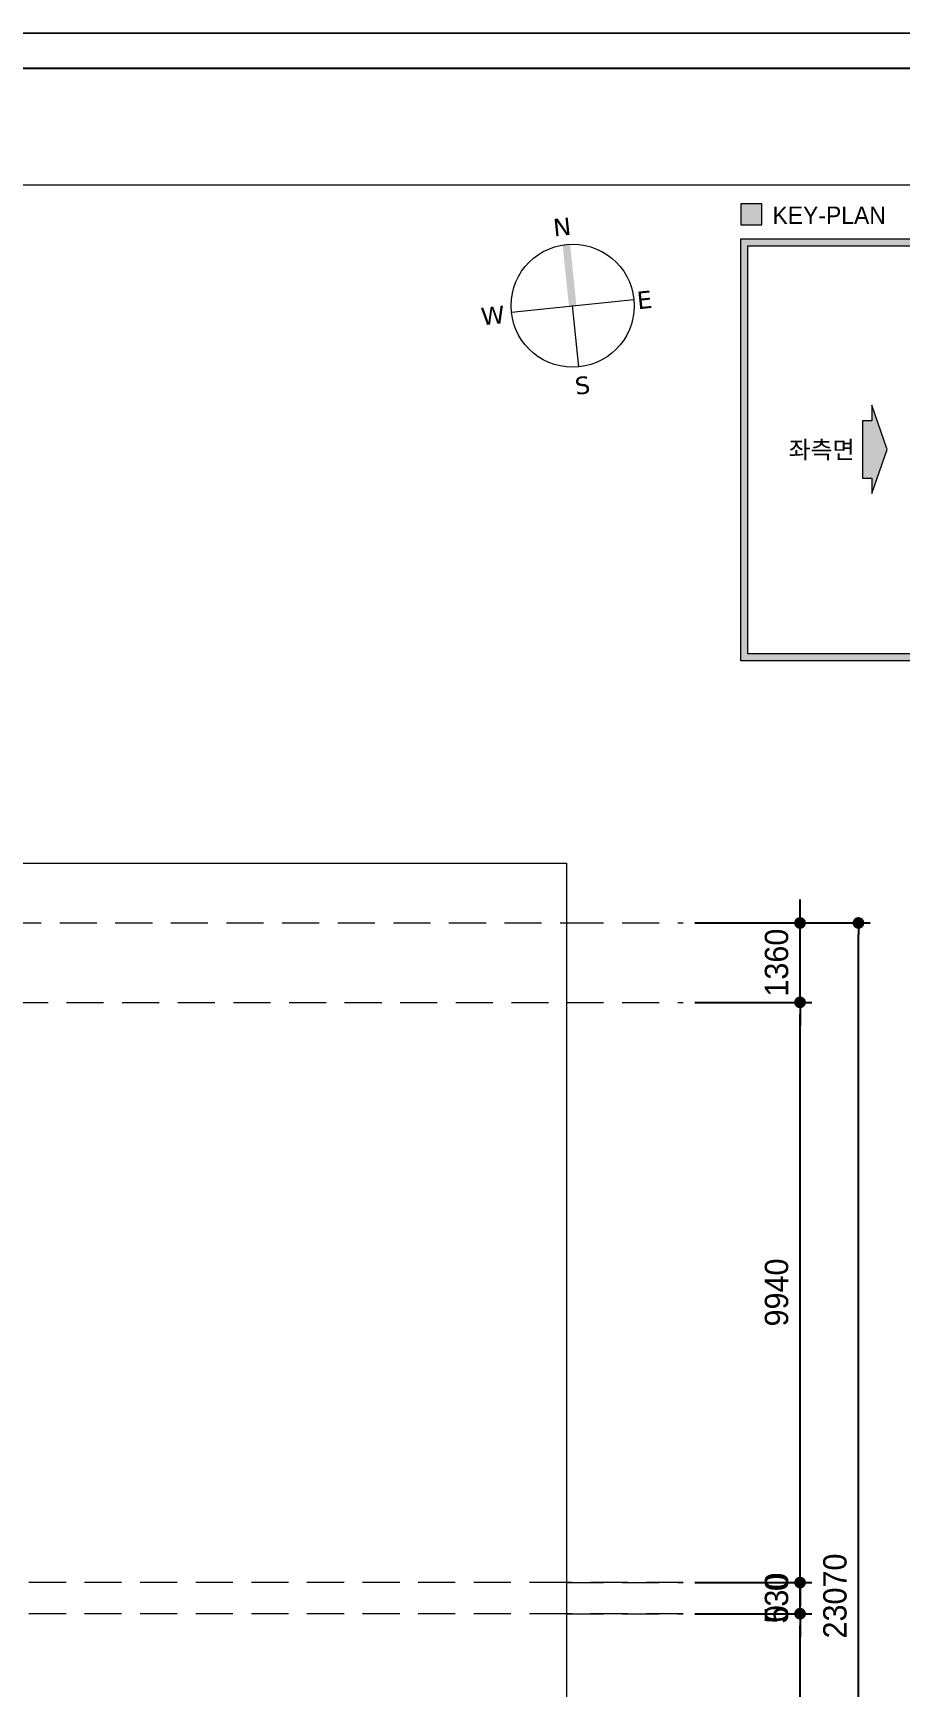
# Model space of a CAD drawing. Header units: millimetres. Extents: x -396231 to 224016, y 0 to 56679.
# Drawn here: x 103987 to 118834, y 28339 to 56679 of the extents above; entities that cross this region are included whole.
import ezdxf
from ezdxf.enums import TextEntityAlignment as Align

# ---------------------------------------------------------------- set-up
doc = ezdxf.new("R2010")
doc.units = ezdxf.units.MM
doc.header["$XCLIPFRAME"] = 2
doc.linetypes.add('HIDDEN', pattern=[9.525, 6.35, -3.175])
for name, color, linetype in [('dim', 7, 'Continuous'), ('keymap', 1, 'Continuous'), ('text', 7, 'Continuous')]:
    doc.layers.add(name, color=color, linetype=linetype)
for name, color, linetype, lineweight in [('exdim', 1, 'HIDDEN', 9), ('IM', 2, 'Continuous', 9), ('key', 1, 'Continuous', 9), ('WIPCO', 3, 'Continuous', 9)]:
    doc.layers.add(name, color=color, linetype=linetype, lineweight=lineweight)
doc.layers.add('Plot 설정선', color=251, linetype='Continuous', lineweight=9, plot=False)
doc.styles.add('WIPCO', font='')
doc.styles.add('돋움체', font='')
doc.styles.get('WIPCO').set_extended_font_data('Dotum')
doc.styles.get('돋움체').set_extended_font_data('DotumChe')
doc.dimstyles.new('WIPCO-DIM200', dxfattribs={"dimscale": 200, "dimtxt": 2, "dimasz": 1, "dimexe": 1, "dimexo": 1, "dimgap": 1, "dimtad": 1, "dimdec": 0, "dimrnd": 10, "dimzin": 0, "dimdsep": 46, "dimtxsty": 'WIPCO', "dimblk": 'DOT', "dimcen": 1, "dimdle": 2, "dimclrd": 256, "dimclre": 256, "dimclrt": 256, "dimadec": 0, "dimazin": 0, "dimtfac": 1, "dimtdec": 0, "dimtix": 1, "dimtmove": 2, "dimatfit": 3, "dimldrblk": 'DOT', "dimfxl": 0, "dimtolj": 1, "dimtzin": 0, "dimarcsym": 0})
picture_1 = doc.add_image_def('image3.jpg', size_in_pixel=(5000, 2422))

# ---------------------------------------------------------------- blocks, each defined once
blk = doc.blocks.new('A$C56FF6BE3')
at = {"layer": 'keymap', "lineweight": 20}
blk.add_line((0, -5.27), (0, 0.01), dxfattribs=at)
blk.add_lwpolyline([(-5.27, 0), (5.27, 0)], dxfattribs=at)
blk.add_circle((0, 0), 5.27, dxfattribs=at)
for points in [[(-0.32, 5.26), (0, 5.27), (-0.32, 0), (0, 0)], [(0.32, 5.26), (0, 5.27), (0.32, 0), (0, 0)]]:
    blk.add_solid(points, dxfattribs=at)
at = {"layer": 'keymap', "color": 7, "lineweight": 20, "char_height": 1.5, "width": 43.9856, "rotation": 360, "style": 'WIPCO'}
for s, insert, attachment_point in [('{\\fVerdana|b0|i0|c0|p34;N}', (0.56, 7.56), 3), ('{\\fVerdana|b0|i0|c0|p34;W}', (-5.87, 0.62), 3), ('{\\fVerdana|b0|i0|c0|p34;E}', (6.82, 0.62), 3), ('{\\fVerdana|b0|i0|c0|p34;S}', (-0.52, -6.12), 1)]:
    blk.add_mtext(s, dxfattribs=dict(at, insert=insert, attachment_point=attachment_point))
blk = doc.blocks.new('_Dot')
at = {"color": 0, "linetype": 'ByBlock', "lineweight": -2}
blk.add_line((-0.5, 0), (-1, 0), dxfattribs=at)
at = {"color": 0, "linetype": 'ByBlock', "const_width": 0.5}
blk.add_lwpolyline([(-0.25, 0, 1), (0.25, 0, 1)], format="xyb", close=True, dxfattribs=at)
blk = doc.blocks.new('*D62')
at = {"layer": 'DEFPOINTS', "color": 0}
for p in [(115124, 29594), (117124, 29594), (115124, 24068)]:
    blk.add_point(p, dxfattribs=at)
at = {"layer": 'dim', "lineweight": -2}
for p, q in [((115324, 29594), (117324, 29594)), ((117124, 24268), (117124, 29394)), ((115324, 24068), (117324, 24068))]:
    blk.add_line(p, q, dxfattribs=at)
at = {"layer": 'dim', "lineweight": -2, "xscale": 200, "yscale": 200, "zscale": 200}
for p, rotation in [((117124, 29594), 90), ((117124, 24068), 270)]:
    blk.add_blockref('_Dot', p, dxfattribs=dict(at, rotation=rotation))
at = {"layer": 'dim', "insert": (116723, 26831), "char_height": 400, "attachment_point": 5, "rotation": 90, "style": 'WIPCO'}
blk.add_mtext('\\A1;5530', dxfattribs=at)
blk = doc.blocks.new('*D63')
at = {"layer": 'DEFPOINTS', "color": 0}
for p in [(115124, 29594), (115124, 29594), (117124, 29594)]:
    blk.add_point(p, dxfattribs=at)
at = {"layer": 'dim', "lineweight": -2}
for p, q in [((117124, 29794), (117124, 29994)), ((115324, 29594), (117324, 29594)), ((115324, 29594), (117324, 29594)), ((117124, 29594), (117124, 29594)), ((117124, 29394), (117124, 29194))]:
    blk.add_line(p, q, dxfattribs=at)
at = {"layer": 'dim', "lineweight": -2, "xscale": 200, "yscale": 200, "zscale": 200}
for rotation in [270, 90]:
    blk.add_blockref('_Dot', (117124, 29594), dxfattribs=dict(at, rotation=rotation))
at = {"layer": 'dim', "insert": (116723, 29594), "char_height": 400, "attachment_point": 5, "rotation": 90, "style": 'WIPCO'}
blk.add_mtext('\\A1;0', dxfattribs=at)
blk = doc.blocks.new('*D64')
at = {"layer": 'DEFPOINTS', "color": 0}
for p in [(115124, 30127), (117124, 30127), (115124, 29594)]:
    blk.add_point(p, dxfattribs=at)
at = {"layer": 'dim', "lineweight": -2}
for p, q in [((117124, 30327), (117124, 30527)), ((115324, 30127), (117324, 30127)), ((117124, 29594), (117124, 30127)), ((115324, 29594), (117324, 29594)), ((117124, 29394), (117124, 29194))]:
    blk.add_line(p, q, dxfattribs=at)
at = {"layer": 'dim', "lineweight": -2, "xscale": 200, "yscale": 200, "zscale": 200}
for p, rotation in [((117124, 30127), 270), ((117124, 29594), 90)]:
    blk.add_blockref('_Dot', p, dxfattribs=dict(at, rotation=rotation))
at = {"layer": 'dim', "insert": (116723, 29861), "char_height": 400, "attachment_point": 5, "rotation": 90, "style": 'WIPCO'}
blk.add_mtext('\\A1;530', dxfattribs=at)
blk = doc.blocks.new('*D65')
at = {"layer": 'DEFPOINTS', "color": 0}
for p in [(115124, 30127), (115124, 30127), (117124, 30127)]:
    blk.add_point(p, dxfattribs=at)
at = {"layer": 'dim', "lineweight": -2}
for p, q in [((117124, 30327), (117124, 30527)), ((115324, 30127), (117324, 30127)), ((115324, 30127), (117324, 30127)), ((117124, 30127), (117124, 30127)), ((117124, 29927), (117124, 29727))]:
    blk.add_line(p, q, dxfattribs=at)
at = {"layer": 'dim', "lineweight": -2, "xscale": 200, "yscale": 200, "zscale": 200}
for rotation in [270, 90]:
    blk.add_blockref('_Dot', (117124, 30127), dxfattribs=dict(at, rotation=rotation))
at = {"layer": 'dim', "insert": (116723, 30127), "char_height": 400, "attachment_point": 5, "rotation": 90, "style": 'WIPCO'}
blk.add_mtext('\\A1;0', dxfattribs=at)
blk = doc.blocks.new('*D66')
at = {"layer": 'DEFPOINTS', "color": 0}
for p in [(115124, 40070), (117124, 40070), (115124, 30127)]:
    blk.add_point(p, dxfattribs=at)
at = {"layer": 'dim', "lineweight": -2}
for p, q in [((115324, 40070), (117324, 40070)), ((117124, 30327), (117124, 39870)), ((115324, 30127), (117324, 30127))]:
    blk.add_line(p, q, dxfattribs=at)
at = {"layer": 'dim', "lineweight": -2, "xscale": 200, "yscale": 200, "zscale": 200}
for p, rotation in [((117124, 40070), 90), ((117124, 30127), 270)]:
    blk.add_blockref('_Dot', p, dxfattribs=dict(at, rotation=rotation))
at = {"layer": 'dim', "insert": (116723, 35098), "char_height": 400, "attachment_point": 5, "rotation": 90, "style": 'WIPCO'}
blk.add_mtext('\\A1;9940', dxfattribs=at)
blk = doc.blocks.new('*D67')
at = {"layer": 'DEFPOINTS', "color": 0}
for p in [(115124, 41430), (117124, 41430), (115124, 40070)]:
    blk.add_point(p, dxfattribs=at)
at = {"layer": 'dim', "lineweight": -2}
for p, q in [((117124, 41630), (117124, 41830)), ((115324, 41430), (117324, 41430)), ((117124, 40070), (117124, 41430)), ((115324, 40070), (117324, 40070)), ((117124, 39870), (117124, 39670))]:
    blk.add_line(p, q, dxfattribs=at)
at = {"layer": 'dim', "lineweight": -2, "xscale": 200, "yscale": 200, "zscale": 200}
for p, rotation in [((117124, 41430), 270), ((117124, 40070), 90)]:
    blk.add_blockref('_Dot', p, dxfattribs=dict(at, rotation=rotation))
at = {"layer": 'dim', "insert": (116723, 40750), "char_height": 400, "attachment_point": 5, "rotation": 90, "style": 'WIPCO'}
blk.add_mtext('\\A1;1360', dxfattribs=at)
blk = doc.blocks.new('*D79')
at = {"layer": 'DEFPOINTS', "color": 0}
for p in [(115124, 41430), (118124, 41430), (115124, 18364)]:
    blk.add_point(p, dxfattribs=at)
at = {"layer": 'dim', "lineweight": -2}
for p, q in [((115324, 41430), (118324, 41430)), ((118124, 18564), (118124, 41230)), ((115324, 18364), (118324, 18364))]:
    blk.add_line(p, q, dxfattribs=at)
at = {"layer": 'dim', "lineweight": -2, "xscale": 200, "yscale": 200, "zscale": 200}
for p, rotation in [((118124, 41430), 90), ((118124, 18364), 270)]:
    blk.add_blockref('_Dot', p, dxfattribs=dict(at, rotation=rotation))
at = {"layer": 'dim', "insert": (117723, 29897), "char_height": 400, "attachment_point": 5, "rotation": 90, "style": 'WIPCO'}
blk.add_mtext('\\A1;23070', dxfattribs=at)

msp = doc.modelspace()

# ---------------------------------------------------------------- hatches: boundary and pattern name
at = {"layer": 'key'}
msp.add_hatch(color=240, dxfattribs=at).paths.add_polyline_path([(116111.7, 53390.9), (116471.7, 53390.9), (116471.7, 53750.7), (116111.7, 53750.7)])
h = msp.add_hatch(color=253, dxfattribs=at)
h.paths.add_polyline_path([(116231.7, 53030.9), (126191.7, 53030.9), (126191.7, 46040.9), (116231.7, 46040.9)], flags=16)
h.paths.add_polyline_path([(116111.7, 53150.9), (126311.7, 53150.9), (126311.7, 45920.9), (116111.7, 45920.9)])
at = {"layer": 'keymap', "lineweight": 9}
h = msp.add_hatch(color=256, dxfattribs=at)
h.dxf.hatch_style = 1
h.paths.add_polyline_path([(118355.8, 49053.1), (118355.8, 48788.6), (118617.7, 49544.9), (118355.8, 50301.3), (118355.8, 50036.8), (118191.6, 50036.8), (118191.6, 49053.1)])

# ---------------------------------------------------------------- linework, layer by layer
at = {"layer": 'exdim', "color": 255, "ltscale": 100}
for p, q in [((82535.5, 41430.3), (113123.6, 41430.3)), ((113123.6, 30127.4), (66460.6, 30127.4)), ((113123.6, 29594.4), (66460.6, 29594.4))]:
    msp.add_line(p, q, dxfattribs=at)
at = {"layer": 'exdim', "color": 1, "ltscale": 100}
for p, q in [((113123.6, 41430.3), (115123.6, 41430.3)), ((115123.6, 30127.4), (113123.6, 30127.4)), ((113123.6, 30127.4), (115123.6, 30127.4)), ((115123.6, 29594.4), (113123.6, 29594.4)), ((113123.6, 29594.4), (115123.6, 29594.4))]:
    msp.add_line(p, q, dxfattribs=at)
at = {"layer": 'exdim', "color": 255, "ltscale": 100}
msp.add_lwpolyline([(66460.6, 40069.6), (113123.6, 40069.6)], dxfattribs=at)
at = {"layer": 'exdim', "color": 1, "ltscale": 100}
msp.add_lwpolyline([(113123.6, 40069.6), (115123.6, 40069.6)], dxfattribs=at)
at = {"layer": 'key', "color": 240}
msp.add_lwpolyline([(116111.7, 53390.9), (116471.7, 53390.9), (116471.7, 53750.7), (116111.7, 53750.7)], close=True, dxfattribs=at)
at = {"layer": 'key', "color": 2}
msp.add_lwpolyline([(116111.7, 53150.9), (126311.7, 53150.9), (126311.7, 45920.9), (116111.7, 45920.9)], close=True, dxfattribs=at)
at = {"layer": 'key', "color": 2, "elevation": 0}
msp.add_lwpolyline([(116231.7, 53030.9), (126191.7, 53030.9), (126191.7, 46040.9), (116231.7, 46040.9)], close=True, dxfattribs=at)
at = {"layer": 'keymap', "lineweight": 9}
msp.add_lwpolyline([(118355.8, 49053.1), (118355.8, 48788.6), (118617.7, 49544.9), (118355.8, 50301.3), (118355.8, 50036.8), (118191.6, 50036.8), (118191.6, 49053.1), (118355.8, 49053.1)], dxfattribs=at)
at = {"layer": 'Plot 설정선'}
msp.add_lwpolyline([(53769.3, 56678.6), (53769.3, 0), (53769.3, 56678.6), (134016.3, 56678.6), (53769.3, 56678.6), (53769.3, 0), (53769.3, 56678.6), (134016.3, 56678.6), (134016.3, 0), (53769.3, 0), (134016.3, 0), (134016.3, 56678.6), (134016.3, 0), (53769.3, 0)], dxfattribs=at)
msp.add_lwpolyline([(56369.3, 54078.6), (126311.7, 54078.6), (126311.7, 2600), (56369.3, 2600)], close=True, dxfattribs=at)
at = {"layer": 'WIPCO', "color": 3, "lineweight": -3}
msp.add_lwpolyline([(133416.3, 600), (54369.3, 600), (54369.3, 56078.6), (133416.3, 56078.6)], close=True, dxfattribs=at)

# ---------------------------------------------------------------- block references
at = {"layer": 'key', "xscale": 200, "yscale": 200, "zscale": 200, "rotation": 5.904705250119795}
msp.add_blockref('A$C56FF6BE3', (113229, 52006.9), dxfattribs=at)

# ---------------------------------------------------------------- texts
at = {"layer": 'key', "color": 2, "style": 'WIPCO'}
msp.add_text('KEY-PLAN', height=300, dxfattribs=at).set_placement((116652, 53406.7))
at = {"layer": 'text', "color": 7, "style": '돋움체'}
msp.add_text('좌측면', height=300, dxfattribs=at).set_placement((117492.8, 49687.9), align=Align.TOP_CENTER)

# ---------------------------------------------------------------- dimensions: what is measured, and where the dimension line sits
at = {"layer": 'dim'}
for base, p1, p2, picture, middle in [((117123.6, 41430.3), (115123.6, 40069.6), (115123.6, 41430.3), '*D67', (116723.4, 40749.9)), ((118123.6, 41430.3), (115123.6, 18363.6), (115123.6, 41430.3), '*D79', (117723.4, 29897)), ((117123.6, 40069.6), (115123.6, 30127.4), (115123.6, 40069.6), '*D66', (116723.4, 35098.5)), ((117123.6, 30127.4), (115123.6, 29594.4), (115123.6, 30127.4), '*D64', (116723.4, 29860.9)), ((117123.627553, 30127.399806), (115123.627553, 30127.399805), (115123.627553, 30127.399806), '*D65', (116723.356183, 30127.399806)), ((117123.6275534, 29594.4102324), (115123.6275534, 29594.410232), (115123.6275534, 29594.4102324), '*D63', (116723.356183, 29594.4102322)), ((117123.6, 29594.4), (115123.6, 24068.3), (115123.6, 29594.4), '*D62', (116723.4, 26831.4))]:
    dim = msp.add_linear_dim(base=base, p1=p1, p2=p2, angle=270, dimstyle='WIPCO-DIM200', dxfattribs=at)
    dim.commit()
    dim.dimension.update_dxf_attribs({"geometry": picture, "text_midpoint": middle})

# ---------------------------------------------------------------- pictures from other files: only their frames are drawn
at = {"layer": 'IM'}
image = msp.add_image(picture_1, insert=(55443.9, 12973.9), size_in_units=(68753.8, 33304.3), dxfattribs=at)
image.set_boundary_path([(800.674, 277.361), (4194.163, 2285.648)])

doc.saveas('drawing.dxf')
